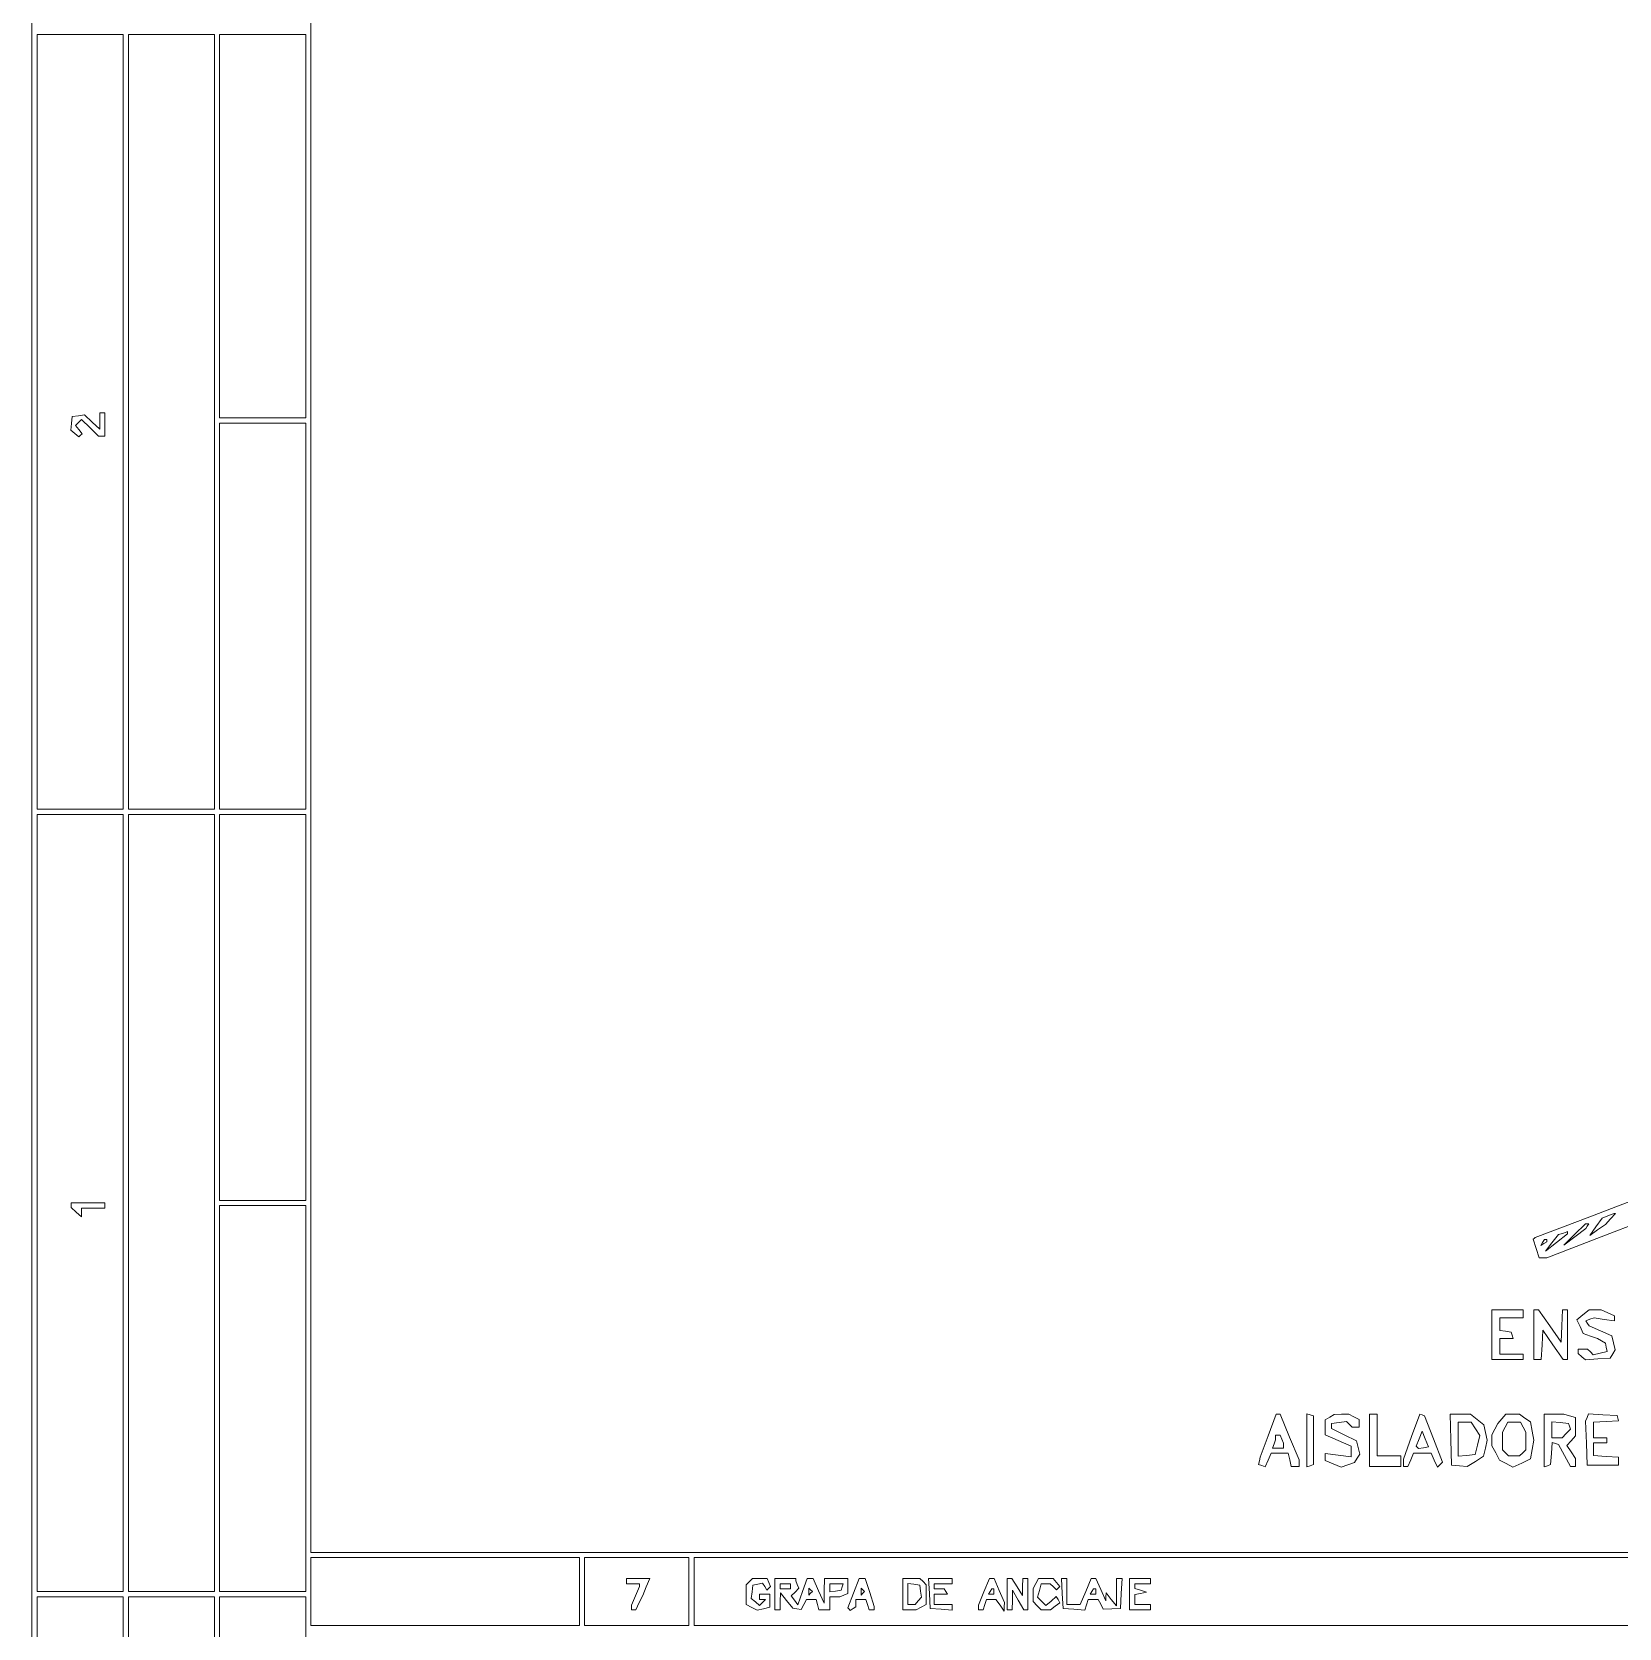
# Paper-space layout 'AN-12-DGE-067' of a CAD drawing. Header units: metres, sheet in millimetres. Extents: x 12 to 193, y 4 to 291.
# Drawn here: x 30.2 to 106.7, y 79.2 to 156.1 of the extents above; entities that cross this region are included whole.
import ezdxf

# ---------------------------------------------------------------- set-up
doc = ezdxf.new("R2010")
doc.units = ezdxf.units.M
doc.layers.add('DGE_CONTORNOS', color=7, linetype='Continuous', lineweight=0)
doc.layers.add('DGE_DATOS', color=7, linetype='Continuous', lineweight=0)

# ---------------------------------------------------------------- blocks, each defined once
blk = doc.blocks.new('LP_REF_DGE_MT_067')
at = {"layer": 'DGE_CONTORNOS'}
for points in [[(30.214, 147.409), (30.214, 25.438), (111.65, 25.438), (193.086, 25.438), (193.086, 147.409), (193.086, 269.381), (111.65, 269.381), (30.214, 269.381)], [(192.835, 176.001), (192.835, 82.873), (118.248, 82.873), (43.661, 82.873), (43.661, 176.001), (43.661, 269.129), (118.248, 269.129), (192.835, 269.129)], [(34.613, 137.355), (34.613, 118.692), (32.539, 118.692), (30.465, 118.692), (30.465, 137.355), (30.465, 156.018), (32.539, 156.018), (34.613, 156.018)], [(39.011, 137.355), (39.011, 118.692), (36.938, 118.692), (34.864, 118.692), (34.864, 137.355), (34.864, 156.018), (36.938, 156.018), (39.011, 156.018)], [(43.41, 146.781), (43.41, 137.543), (41.336, 137.543), (39.262, 137.543), (39.262, 146.781), (39.262, 156.018), (41.336, 156.018), (43.41, 156.018)], [(33.481, 137.394), (33.481, 136.994), (33.118, 137.342), (32.755, 137.69), (32.458, 137.648), (32.162, 137.606), (32.124, 137.281), (32.086, 136.956), (32.284, 136.792), (32.482, 136.628), (32.56, 136.706), (32.638, 136.783), (32.474, 136.98), (32.311, 137.177), (32.456, 137.322), (32.601, 137.467), (33.016, 137.066), (33.431, 136.664), (33.582, 136.664), (33.733, 136.664), (33.733, 137.229), (33.733, 137.795), (33.607, 137.795), (33.481, 137.795)], [(43.41, 127.992), (43.41, 118.692), (41.336, 118.692), (39.262, 118.692), (39.262, 127.992), (39.262, 137.292), (41.336, 137.292), (43.41, 137.292)], [(34.613, 99.714), (34.613, 80.988), (32.539, 80.988), (30.465, 80.988), (30.465, 99.714), (30.465, 118.44), (32.539, 118.44), (34.613, 118.44)], [(39.011, 99.714), (39.011, 80.988), (36.938, 80.988), (34.864, 80.988), (34.864, 99.714), (34.864, 118.44), (36.938, 118.44), (39.011, 118.44)], [(43.41, 109.14), (43.41, 99.84), (41.336, 99.84), (39.262, 99.84), (39.262, 109.14), (39.262, 118.44), (41.336, 118.44), (43.41, 118.44)], [(32.099, 99.608), (32.099, 99.502), (32.35, 99.274), (32.602, 99.047), (32.602, 99.255), (32.602, 99.463), (33.167, 99.463), (33.733, 99.463), (33.733, 99.588), (33.733, 99.714), (32.916, 99.714), (32.099, 99.714)], [(43.41, 90.288), (43.41, 80.988), (41.336, 80.988), (39.262, 80.988), (39.262, 90.288), (39.262, 99.588), (41.336, 99.588), (43.41, 99.588)], [(105.184, 98.592), (105.112, 98.476), (104.579, 98.075), (104.047, 97.674), (104.576, 98.191), (105.105, 98.709), (105.181, 98.709), (105.256, 98.709)], [(106.297, 98.946), (106.058, 98.681), (105.682, 98.414), (105.307, 98.146), (105.604, 98.563), (105.9, 98.979), (106.168, 99.087), (106.435, 99.195), (106.486, 99.203), (106.537, 99.211)], [(103.23, 97.899), (103.23, 97.844), (103.085, 97.754), (102.94, 97.664), (103.03, 97.809), (103.119, 97.954), (103.175, 97.954), (103.23, 97.954)], [(104.235, 98.279), (104.235, 98.227), (103.701, 97.808), (103.167, 97.389), (103.481, 97.788), (103.796, 98.187), (103.984, 98.245), (104.173, 98.302), (104.204, 98.317), (104.235, 98.332)], [(100.591, 93.367), (100.591, 92.173), (101.345, 92.173), (102.099, 92.173), (102.099, 92.299), (102.099, 92.425), (101.533, 92.425), (100.968, 92.425), (100.968, 92.802), (100.968, 93.179), (101.293, 93.179), (101.617, 93.179), (101.566, 93.336), (101.514, 93.493), (101.241, 93.533), (100.968, 93.573), (100.968, 93.879), (100.968, 94.184), (101.533, 94.184), (102.099, 94.184), (102.099, 94.373), (102.099, 94.561), (101.345, 94.561), (100.591, 94.561)], [(102.602, 93.367), (102.602, 92.173), (102.784, 92.173), (102.966, 92.173), (103.004, 92.881), (103.042, 93.589), (103.528, 92.881), (104.015, 92.173), (104.125, 92.173), (104.235, 92.173), (104.235, 93.367), (104.235, 94.561), (104.116, 94.561), (103.996, 94.561), (103.959, 93.787), (103.921, 93.013), (103.379, 93.787), (102.837, 94.561), (102.719, 94.561), (102.602, 94.561)], [(104.977, 94.325), (104.684, 94.088), (104.835, 93.756), (104.986, 93.425), (105.334, 93.302), (105.681, 93.179), (105.869, 93.071), (106.058, 92.963), (106.097, 92.761), (106.137, 92.559), (105.806, 92.476), (105.474, 92.393), (105.332, 92.534), (105.191, 92.676), (104.964, 92.676), (104.738, 92.676), (104.738, 92.566), (104.738, 92.455), (104.917, 92.307), (105.096, 92.159), (105.689, 92.197), (106.283, 92.236), (106.409, 92.437), (106.535, 92.637), (106.449, 92.977), (106.364, 93.317), (105.816, 93.551), (105.269, 93.786), (105.193, 93.909), (105.117, 94.032), (105.314, 94.108), (105.512, 94.184), (106.005, 94.105), (106.498, 94.026), (106.498, 94.148), (106.498, 94.269), (106.177, 94.415), (105.857, 94.561), (105.563, 94.561), (105.269, 94.561)], [(89.806, 88.497), (89.419, 87.46), (89.381, 87.287), (89.343, 87.115), (89.498, 87.058), (89.654, 87.001), (89.801, 87.325), (89.949, 87.649), (90.355, 87.649), (90.761, 87.649), (90.84, 87.335), (90.919, 87.02), (91.105, 87.02), (91.291, 87.02), (91.293, 87.177), (91.295, 87.335), (90.836, 88.434), (90.377, 89.534), (90.285, 89.534), (90.193, 89.534)], [(91.668, 88.277), (91.668, 86.999), (91.825, 87.052), (91.982, 87.104), (91.982, 88.277), (91.982, 89.45), (91.825, 89.503), (91.668, 89.555)], [(92.768, 89.398), (92.548, 89.27), (92.548, 88.903), (92.548, 88.536), (93.176, 88.265), (93.805, 87.995), (93.805, 87.741), (93.805, 87.488), (93.176, 87.563), (92.548, 87.637), (92.548, 87.47), (92.548, 87.302), (92.937, 87.141), (93.325, 86.98), (93.646, 87.095), (93.967, 87.209), (94.093, 87.409), (94.219, 87.61), (94.138, 87.93), (94.058, 88.249), (93.46, 88.546), (92.862, 88.843), (92.862, 88.968), (92.862, 89.094), (93.223, 89.135), (93.584, 89.177), (93.719, 89.041), (93.855, 88.906), (94.018, 88.906), (94.182, 88.906), (94.182, 89.09), (94.182, 89.274), (93.939, 89.404), (93.695, 89.534), (93.342, 89.53), (92.988, 89.526)], [(94.684, 88.277), (94.684, 87.02), (95.438, 87.02), (96.192, 87.02), (96.192, 87.272), (96.192, 87.523), (95.627, 87.523), (95.061, 87.523), (95.061, 88.529), (95.061, 89.534), (94.873, 89.534), (94.684, 89.534)], [(96.713, 88.457), (96.318, 87.372), (96.318, 87.196), (96.318, 87.02), (96.424, 87.02), (96.529, 87.02), (96.672, 87.335), (96.815, 87.649), (97.238, 87.649), (97.66, 87.649), (97.812, 87.315), (97.964, 86.982), (98.087, 87.105), (98.21, 87.229), (97.778, 88.346), (97.346, 89.463), (97.228, 89.503), (97.109, 89.543)], [(98.607, 88.309), (98.643, 87.083), (99.02, 87.049), (99.397, 87.015), (99.793, 87.26), (100.19, 87.505), (100.275, 87.891), (100.36, 88.277), (100.277, 88.653), (100.195, 89.028), (99.873, 89.281), (99.552, 89.534), (99.061, 89.534), (98.571, 89.534)], [(101.066, 89.314), (100.875, 89.094), (100.733, 88.82), (100.591, 88.545), (100.591, 88.279), (100.591, 88.013), (100.769, 87.67), (100.947, 87.326), (101.273, 87.151), (101.6, 86.976), (102.022, 87.177), (102.444, 87.378), (102.529, 87.828), (102.613, 88.277), (102.53, 88.72), (102.447, 89.163), (102.182, 89.349), (101.917, 89.534), (101.588, 89.534), (101.258, 89.534)], [(103.104, 88.267), (103.104, 86.999), (103.262, 87.051), (103.419, 87.103), (103.458, 87.635), (103.497, 88.167), (103.646, 88.119), (103.796, 88.07), (104.088, 87.545), (104.38, 87.02), (104.496, 87.02), (104.612, 87.02), (104.612, 87.213), (104.612, 87.406), (104.407, 87.719), (104.202, 88.032), (104.407, 88.259), (104.612, 88.485), (104.612, 88.932), (104.612, 89.379), (104.33, 89.455), (104.047, 89.531), (103.576, 89.532), (103.104, 89.534)], [(105.171, 89.373), (105.104, 89.199), (105.141, 88.141), (105.178, 87.083), (105.932, 87.083), (106.686, 87.083), (106.686, 87.272), (106.686, 87.46), (106.089, 87.499), (105.492, 87.537), (105.492, 87.844), (105.492, 88.152), (105.806, 88.152), (106.121, 88.152), (106.121, 88.277), (106.121, 88.403), (105.806, 88.403), (105.492, 88.403), (105.492, 88.773), (105.492, 89.143), (106.089, 89.181), (106.686, 89.22), (106.656, 89.345), (106.626, 89.471), (105.932, 89.509), (105.238, 89.547)], [(90.461, 88.33), (90.537, 88.131), (90.537, 88.016), (90.537, 87.9), (90.272, 87.9), (90.008, 87.9), (90.084, 88.099), (90.16, 88.298), (90.16, 88.413), (90.16, 88.529), (90.272, 88.529), (90.385, 88.529)], [(97.292, 87.921), (97.051, 87.88), (96.995, 87.935), (96.939, 87.991), (97.079, 88.354), (97.219, 88.717), (97.376, 88.34), (97.534, 87.963)], [(99.791, 88.834), (100.003, 88.511), (99.888, 88.049), (99.774, 87.586), (99.366, 87.547), (98.957, 87.507), (98.957, 88.332), (98.957, 89.157), (99.268, 89.157), (99.58, 89.157)], [(102.095, 88.914), (102.225, 88.671), (102.225, 88.248), (102.225, 87.825), (102.074, 87.674), (101.923, 87.523), (101.659, 87.523), (101.395, 87.523), (101.244, 87.674), (101.094, 87.825), (101.094, 88.248), (101.094, 88.671), (101.224, 88.914), (101.354, 89.157), (101.659, 89.157), (101.965, 89.157)], [(104.326, 88.952), (104.372, 88.809), (104.169, 88.606), (103.966, 88.403), (103.724, 88.403), (103.481, 88.403), (103.481, 88.788), (103.481, 89.173), (103.88, 89.133), (104.279, 89.094)], [(56.605, 80.988), (56.605, 79.354), (50.133, 79.354), (43.661, 79.354), (43.661, 80.988), (43.661, 82.622), (50.133, 82.622), (56.605, 82.622)], [(61.884, 80.988), (61.884, 79.354), (59.37, 79.354), (56.857, 79.354), (56.857, 80.988), (56.857, 82.622), (59.37, 82.622), (61.884, 82.622)], [(186.803, 80.988), (186.803, 79.354), (124.469, 79.354), (62.135, 79.354), (62.135, 80.988), (62.135, 82.622), (124.469, 82.622), (186.803, 82.622)], [(58.867, 81.491), (58.867, 81.365), (59.182, 81.365), (59.496, 81.365), (59.496, 81.298), (59.496, 81.231), (59.307, 80.78), (59.119, 80.329), (59.119, 80.218), (59.119, 80.108), (59.224, 80.108), (59.33, 80.108), (59.491, 80.454), (59.653, 80.799), (59.827, 81.208), (60.002, 81.616), (59.435, 81.616), (58.867, 81.616)], [(64.799, 81.465), (64.648, 81.315), (64.648, 80.841), (64.648, 80.368), (64.911, 80.227), (65.175, 80.087), (65.477, 80.163), (65.779, 80.239), (65.779, 80.55), (65.779, 80.862), (65.528, 80.862), (65.277, 80.862), (65.277, 80.736), (65.277, 80.611), (65.428, 80.611), (65.578, 80.611), (65.433, 80.465), (65.287, 80.32), (65.087, 80.486), (64.887, 80.652), (64.925, 80.976), (64.963, 81.3), (65.199, 81.345), (65.435, 81.39), (65.538, 81.224), (65.64, 81.058), (65.725, 81.143), (65.811, 81.228), (65.736, 81.422), (65.662, 81.616), (65.306, 81.616), (64.95, 81.616)], [(66.031, 80.862), (66.031, 80.108), (66.157, 80.108), (66.282, 80.108), (66.287, 80.517), (66.291, 80.925), (66.592, 80.557), (66.894, 80.188), (67.092, 80.159), (67.29, 80.13), (67.419, 80.37), (67.548, 80.611), (67.78, 80.611), (68.012, 80.611), (68.078, 80.359), (68.144, 80.108), (68.407, 80.108), (68.67, 80.108), (68.67, 80.422), (68.67, 80.736), (68.911, 80.736), (69.152, 80.736), (69.351, 80.813), (69.55, 80.889), (69.55, 81.253), (69.55, 81.616), (68.984, 81.616), (68.419, 81.616), (68.406, 81.019), (68.394, 80.422), (68.131, 81.019), (67.869, 81.616), (67.729, 81.616), (67.589, 81.616), (67.361, 80.983), (67.133, 80.35), (66.974, 80.568), (66.816, 80.785), (66.996, 80.965), (67.176, 81.146), (67.106, 81.328), (67.036, 81.511), (67.036, 81.564), (67.036, 81.616), (66.534, 81.616), (66.031, 81.616)], [(69.816, 80.907), (69.544, 80.197), (69.601, 80.14), (69.659, 80.083), (69.793, 80.166), (69.927, 80.249), (69.927, 80.43), (69.927, 80.611), (70.17, 80.611), (70.412, 80.611), (70.492, 80.359), (70.572, 80.108), (70.689, 80.108), (70.806, 80.108), (70.806, 80.191), (70.806, 80.274), (70.595, 80.945), (70.383, 81.616), (70.235, 81.616), (70.087, 81.616)], [(72.189, 80.862), (72.189, 80.108), (72.511, 80.108), (72.834, 80.108), (73.077, 80.238), (73.32, 80.368), (73.32, 80.841), (73.32, 81.315), (73.169, 81.465), (73.018, 81.616), (72.604, 81.616), (72.189, 81.616)], [(73.471, 80.894), (73.508, 80.171), (74.042, 80.132), (74.577, 80.094), (74.577, 80.226), (74.577, 80.359), (74.137, 80.359), (73.697, 80.359), (73.697, 80.611), (73.697, 80.862), (74.018, 80.862), (74.34, 80.862), (74.262, 80.988), (74.185, 81.113), (73.941, 81.113), (73.697, 81.113), (73.697, 81.239), (73.697, 81.365), (74.137, 81.365), (74.577, 81.365), (74.577, 81.491), (74.577, 81.616), (74.005, 81.616), (73.433, 81.616)], [(76.101, 80.971), (75.833, 80.326), (75.833, 80.217), (75.833, 80.108), (75.951, 80.108), (76.068, 80.108), (76.148, 80.359), (76.227, 80.611), (76.455, 80.611), (76.682, 80.611), (76.88, 80.328), (77.077, 80.045), (77.083, 80.255), (77.09, 80.464), (76.843, 81.04), (76.596, 81.616), (76.483, 81.616), (76.37, 81.616)], [(77.216, 80.862), (77.216, 80.108), (77.341, 80.108), (77.467, 80.108), (77.473, 80.579), (77.478, 81.051), (77.755, 80.581), (78.033, 80.111), (78.127, 80.109), (78.221, 80.108), (78.221, 80.862), (78.221, 81.616), (78.095, 81.616), (77.97, 81.616), (77.968, 81.208), (77.966, 80.799), (77.704, 81.208), (77.442, 81.616), (77.329, 81.616), (77.216, 81.616)], [(78.603, 81.373), (78.472, 81.13), (78.472, 80.817), (78.472, 80.503), (78.67, 80.306), (78.867, 80.108), (79.086, 80.108), (79.304, 80.108), (79.536, 80.277), (79.768, 80.447), (79.673, 80.6), (79.579, 80.753), (79.336, 80.533), (79.093, 80.313), (78.892, 80.514), (78.691, 80.715), (78.773, 81.04), (78.854, 81.365), (79.078, 81.365), (79.302, 81.365), (79.451, 81.216), (79.599, 81.067), (79.682, 81.15), (79.765, 81.233), (79.606, 81.425), (79.447, 81.616), (79.09, 81.616), (78.733, 81.616)], [(79.88, 80.894), (79.918, 80.171), (80.441, 80.133), (80.965, 80.095), (81.047, 80.353), (81.129, 80.611), (81.367, 80.611), (81.605, 80.611), (81.73, 80.378), (81.854, 80.146), (82.268, 80.158), (82.683, 80.171), (82.72, 80.894), (82.758, 81.616), (82.626, 81.616), (82.494, 81.616), (82.491, 80.956), (82.488, 80.297), (82.243, 80.611), (81.997, 80.925), (81.985, 80.736), (81.974, 80.548), (81.736, 81.082), (81.499, 81.616), (81.385, 81.616), (81.271, 81.616), (81.01, 80.988), (80.749, 80.359), (80.427, 80.359), (80.106, 80.359), (80.106, 80.988), (80.106, 81.616), (79.974, 81.616), (79.842, 81.616)], [(83.122, 80.862), (83.122, 80.108), (83.625, 80.108), (84.128, 80.108), (84.128, 80.234), (84.128, 80.359), (83.751, 80.359), (83.374, 80.359), (83.374, 80.602), (83.374, 80.845), (83.656, 80.9), (83.939, 80.956), (83.656, 81.049), (83.374, 81.143), (83.374, 81.254), (83.374, 81.365), (83.751, 81.365), (84.128, 81.365), (84.128, 81.491), (84.128, 81.616), (83.625, 81.616), (83.122, 81.616)], [(66.785, 81.239), (66.785, 81.113), (66.534, 81.113), (66.282, 81.113), (66.282, 81.239), (66.282, 81.365), (66.534, 81.365), (66.785, 81.365)], [(67.748, 80.904), (67.665, 80.82), (67.665, 80.988), (67.665, 81.155), (67.748, 81.072), (67.832, 80.988)], [(69.268, 81.208), (69.216, 81.051), (68.943, 81.01), (68.67, 80.97), (68.67, 81.168), (68.67, 81.365), (68.995, 81.365), (69.319, 81.365)], [(70.262, 80.904), (70.178, 80.82), (70.178, 80.988), (70.178, 81.155), (70.262, 81.072), (70.346, 80.988)], [(73.047, 81.012), (73.088, 80.723), (72.937, 80.541), (72.786, 80.359), (72.613, 80.359), (72.44, 80.359), (72.44, 80.871), (72.44, 81.382), (72.723, 81.342), (73.006, 81.302)], [(76.587, 80.988), (76.587, 80.862), (76.454, 80.862), (76.321, 80.862), (76.399, 80.988), (76.477, 81.113), (76.532, 81.113), (76.587, 81.113)], [(81.489, 80.988), (81.489, 80.862), (81.356, 80.862), (81.222, 80.862), (81.3, 80.988), (81.378, 81.113), (81.433, 81.113), (81.489, 81.113)], [(34.613, 62.073), (34.613, 43.41), (32.539, 43.41), (30.465, 43.41), (30.465, 62.073), (30.465, 80.736), (32.539, 80.736), (34.613, 80.736)], [(39.011, 62.073), (39.011, 43.41), (36.938, 43.41), (34.864, 43.41), (34.864, 62.073), (34.864, 80.736), (36.938, 80.736), (39.011, 80.736)], [(43.41, 71.436), (43.41, 62.136), (41.336, 62.136), (39.262, 62.136), (39.262, 71.436), (39.262, 80.736), (41.336, 80.736), (43.41, 80.736)]]:
    blk.add_lwpolyline(points, close=True, dxfattribs=at)
blk.add_lwpolyline([(107.939, 100.058), (105.302, 99.051), (102.665, 98.043), (102.621, 98.007), (102.577, 97.971), (102.725, 97.523), (102.873, 97.075), (103.054, 97.075), (103.236, 97.075), (105.652, 98.005), (108.068, 98.936)], dxfattribs=at)

psp = doc.layouts.new('AN-12-DGE-067')

# ---------------------------------------------------------------- block references
at = {"layer": 'DGE_DATOS'}
psp.add_blockref('LP_REF_DGE_MT_067', (0, 0), dxfattribs=at)

doc.saveas('drawing.dxf')
